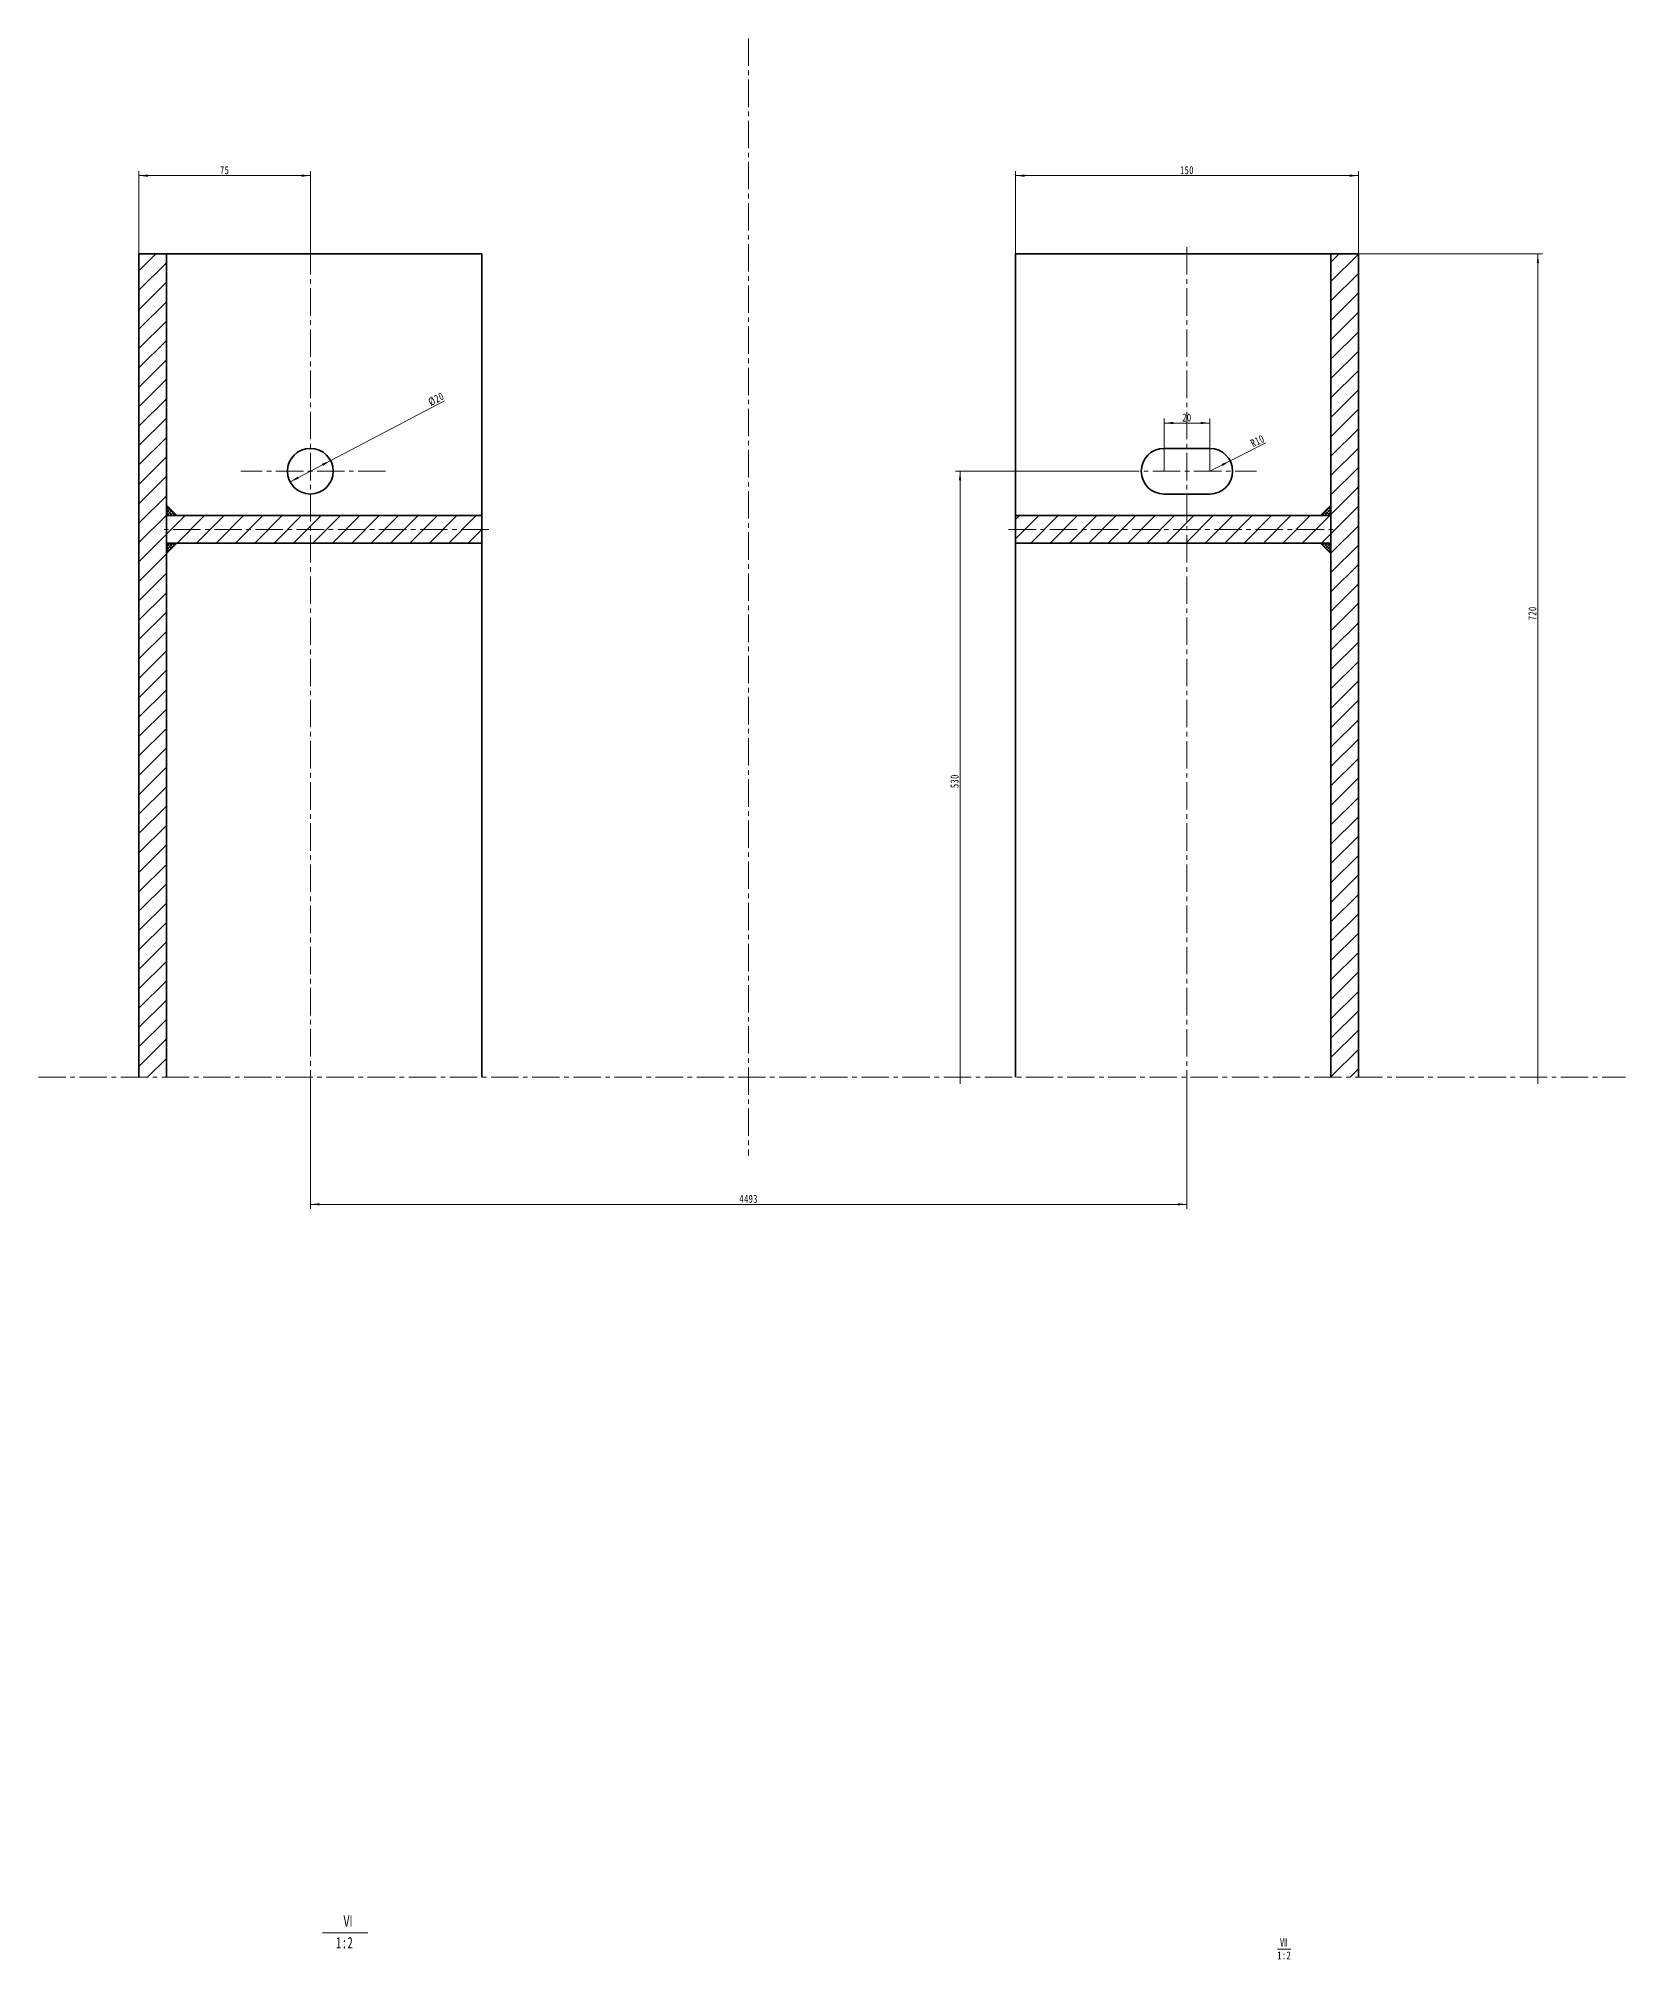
# Model space of a CAD drawing. Header units: millimetres. Extents: x -342 to 8068, y -807 to 5133.
# Drawn here: x 2787 to 3481, y 319 to 1159 of the extents above; entities that cross this region are included whole.
import ezdxf

# ---------------------------------------------------------------- set-up
doc = ezdxf.new("R2010")
doc.units = ezdxf.units.MM
doc.linetypes.add('点画线', pattern=[18, 12, -2, 2, -2])
for name, color, linetype, lineweight, true_color in [('中心线层', 1, '点画线', 18, 0xff0000), ('剖面线层', 4, 'Continuous', 18, 0x00ffff), ('尺寸线层', 3, 'Continuous', 18, 0x00ff00)]:
    doc.layers.add(name, color=color, linetype=linetype, lineweight=lineweight, true_color=true_color)
doc.layers.add('粗实线层', color=7, linetype='Continuous', lineweight=35)
doc.layers.add('细实线层', color=7, linetype='Continuous', lineweight=18)
doc.styles.add('标准', font='', dxfattribs={"width": 0.667})
doc.styles.get('标准').set_extended_font_data('宋体')
doc.dimstyles.new('标准', dxfattribs={"dimtxt": 3.5, "dimasz": 4, "dimexe": 2, "dimexo": 0, "dimtad": 1, "dimdsep": 46, "dimtxsty": '标准', "dimcen": 0, "dimdle": 6, "dimazin": 2, "dimtfac": 0.707107, "dimtdec": 3, "dimtmove": 0, "dimatfit": 3, "dimfxl": 1, "dimtolj": 1, "dimlwd": -1, "dimlwe": -1, "dimarcsym": 1})

# ---------------------------------------------------------------- blocks, each defined once
blk = doc.blocks.new('*X81')
at = {"layer": '尺寸线层'}
for points in [[(2897.02, 965.21), (2900.79, 966.63), (2900.33, 967.51)], [(2914.73, 974.5), (2911.42, 972.2), (2910.95, 973.09)]]:
    blk.add_hatch(color=0, dxfattribs=at).paths.add_polyline_path(points, flags=0)
at = {"layer": '尺寸线层', "color": 0}
blk.add_line((2964.56, 1000.64), (2897.02, 965.21), dxfattribs=at)
at = {"layer": '尺寸线层', "color": 0, "insert": (2960.92, 1001.41), "char_height": 3.5, "width": 11.346, "attachment_point": 5, "rotation": 27.67553, "line_spacing_factor": 1.15057, "style": '标准'}
blk.add_mtext('\\T1.1;%%C20', dxfattribs=at)
blk = doc.blocks.new('*X82')
at = {"layer": '尺寸线层', "linetype": 'Continuous'}
blk.add_hatch(color=0, dxfattribs=at).paths.add_polyline_path([(3442.83, 1064.86), (3443.33, 1060.86), (3442.33, 1060.86)], flags=0)
at = {"layer": '尺寸线层', "color": 0}
blk.add_line((3364.32, 1064.86), (3444.83, 1064.86), dxfattribs=at)
at = {"layer": '尺寸线层', "color": 0, "linetype": 'Continuous'}
blk.add_line((3442.83, 1064.86), (3442.83, 701.86), dxfattribs=at)
at = {"layer": '尺寸线层', "color": 0, "insert": (3440.45, 907.7), "char_height": 3.5, "width": 8.5919, "attachment_point": 5, "rotation": 90, "line_spacing_factor": 1.15057, "style": '标准'}
blk.add_mtext('\\T1.1;720', dxfattribs=at)
blk = doc.blocks.new('*X83')
at = {"layer": '尺寸线层', "linetype": 'Continuous'}
blk.add_hatch(color=0, dxfattribs=at).paths.add_polyline_path([(3190.07, 969.86), (3190.57, 965.86), (3189.57, 965.86)], flags=0)
at = {"layer": '尺寸线层', "color": 0}
blk.add_line((3256.4, 969.86), (3188.07, 969.86), dxfattribs=at)
at = {"layer": '尺寸线层', "color": 0, "linetype": 'Continuous'}
blk.add_line((3190.07, 969.86), (3190.07, 701.86), dxfattribs=at)
at = {"layer": '尺寸线层', "color": 0, "insert": (3187.69, 834.3), "char_height": 3.5, "width": 8.5919, "attachment_point": 5, "rotation": 90, "line_spacing_factor": 1.15057, "style": '标准'}
blk.add_mtext('\\T1.1;530', dxfattribs=at)
blk = doc.blocks.new('*X84')
at = {"layer": '尺寸线层'}
blk.add_hatch(color=0, dxfattribs=at).paths.add_polyline_path([(3308.24, 974.38), (3304.9, 972.13), (3304.45, 973.02)], flags=0)
at = {"layer": '尺寸线层', "color": 0}
blk.add_line((3323.85, 982.3), (3299.32, 969.86), dxfattribs=at)
at = {"layer": '尺寸线层', "color": 0, "insert": (3320.22, 983.12), "char_height": 3.5, "width": 11.254, "attachment_point": 5, "rotation": 26.88792, "line_spacing_factor": 1.15057, "style": '标准'}
blk.add_mtext('\\T1.1;R10', dxfattribs=at)
blk = doc.blocks.new('*X85')
at = {"layer": '尺寸线层', "linetype": 'Continuous'}
for points in [[(3214.32, 1099.12), (3218.32, 1098.62), (3218.32, 1099.62)], [(3364.32, 1099.12), (3360.32, 1098.62), (3360.32, 1099.62)]]:
    blk.add_hatch(color=0, dxfattribs=at).paths.add_polyline_path(points, flags=0)
at = {"layer": '尺寸线层', "color": 0, "linetype": 'Continuous'}
for p, q in [((3214.32, 1064.86), (3214.32, 1101.12)), ((3364.32, 1064.86), (3364.32, 1101.12)), ((3364.32, 1099.12), (3214.32, 1099.12))]:
    blk.add_line(p, q, dxfattribs=at)
at = {"layer": '尺寸线层', "color": 0, "linetype": 'Continuous', "insert": (3289.32, 1101.49), "char_height": 3.5, "width": 8.5919, "attachment_point": 5, "line_spacing_factor": 1.15057, "style": '标准'}
blk.add_mtext('\\T1.1;150', dxfattribs=at)
blk = doc.blocks.new('*X86')
at = {"layer": '尺寸线层', "linetype": 'Continuous'}
for points in [[(2830.87, 1099.12), (2834.87, 1098.62), (2834.87, 1099.62)], [(2905.87, 1099.12), (2901.87, 1098.62), (2901.87, 1099.62)]]:
    blk.add_hatch(color=0, dxfattribs=at).paths.add_polyline_path(points, flags=0)
at = {"layer": '尺寸线层', "color": 0, "linetype": 'Continuous'}
for p, q in [((2830.87, 1064.86), (2830.87, 1101.12)), ((2905.87, 1067.86), (2905.87, 1101.12)), ((2905.87, 1099.12), (2830.87, 1099.12))]:
    blk.add_line(p, q, dxfattribs=at)
at = {"layer": '尺寸线层', "color": 0, "linetype": 'Continuous', "insert": (2868.37, 1101.49), "char_height": 3.5, "width": 5.7279, "attachment_point": 5, "line_spacing_factor": 1.15057, "style": '标准'}
blk.add_mtext('\\T1.1;75', dxfattribs=at)
blk = doc.blocks.new('*X87')
at = {"layer": '尺寸线层', "linetype": 'Continuous'}
for points in [[(3279.32, 990.93), (3283.32, 991.43), (3283.32, 990.43)], [(3299.32, 990.93), (3295.32, 991.43), (3295.32, 990.43)]]:
    blk.add_hatch(color=0, dxfattribs=at).paths.add_polyline_path(points, flags=0)
at = {"layer": '尺寸线层', "color": 0, "linetype": 'Continuous'}
for p, q in [((3279.32, 969.86), (3279.32, 992.93)), ((3299.32, 969.86), (3299.32, 992.93)), ((3279.32, 990.93), (3299.32, 990.93))]:
    blk.add_line(p, q, dxfattribs=at)
at = {"layer": '尺寸线层', "color": 0, "linetype": 'Continuous', "insert": (3289.32, 993.31), "char_height": 3.5, "width": 5.7279, "attachment_point": 5, "line_spacing_factor": 1.15057, "style": '标准'}
blk.add_mtext('\\T1.1;20', dxfattribs=at)
blk = doc.blocks.new('*X88')
at = {"layer": '尺寸线层', "linetype": 'Continuous'}
for points in [[(2905.87, 649.22), (2909.87, 649.72), (2909.87, 648.72)], [(3289.32, 649.22), (3285.32, 649.72), (3285.32, 648.72)]]:
    blk.add_hatch(color=0, dxfattribs=at).paths.add_polyline_path(points, flags=0)
at = {"layer": '尺寸线层', "color": 0, "linetype": 'Continuous'}
for p, q in [((2905.87, 704.86), (2905.87, 647.22)), ((3289.32, 704.86), (3289.32, 647.22)), ((2905.87, 649.22), (3289.32, 649.22))]:
    blk.add_line(p, q, dxfattribs=at)
at = {"layer": '尺寸线层', "color": 0, "linetype": 'Continuous', "insert": (3097.6, 651.6), "char_height": 3.5, "width": 11.4559, "attachment_point": 5, "line_spacing_factor": 1.15057, "style": '标准'}
blk.add_mtext('\\T1.1;4493', dxfattribs=at)

msp = doc.modelspace()

# ---------------------------------------------------------------- hatches: boundary and pattern name
at = {"layer": '剖面线层'}
h = msp.add_hatch(dxfattribs=at)
h.set_pattern_fill('UserPattern', color=256, scale=6, angle=45, style=0, pattern_type=0)
h.set_pattern_definition([(45, (0, 0), (-4.242641, 4.242641), [])])
h.paths.add_polyline_path([(2830.873, 704.858), (2830.873, 971.561), (2830.873, 1064.858), (2842.873, 1064.858), (2842.873, 955.068), (2842.873, 950.434), (2842.873, 944.434), (2842.873, 938.434), (2842.873, 933.8), (2842.873, 704.858)], flags=0)
h.paths.add_polyline_path([(2842.873, 944.434), (2842.873, 947.534), (2842.873, 950.434), (2847.507, 950.434), (2905.873, 950.434), (2905.873, 944.434)], flags=0)
h.paths.add_polyline_path([(2842.873, 938.434), (2842.873, 941.871), (2842.873, 944.434), (2905.873, 944.434), (2905.873, 938.434), (2847.507, 938.434)], flags=0)
h.paths.add_polyline_path([(2905.873, 944.434), (2905.873, 946.504), (2905.873, 950.434), (2980.873, 950.434), (2980.873, 944.434)], flags=0)
h.paths.add_polyline_path([(2905.873, 938.434), (2905.873, 941.871), (2905.873, 944.434), (2980.873, 944.434), (2980.873, 938.434)], flags=0)
h.paths.add_polyline_path([(3214.322, 944.434), (3214.322, 946.666), (3214.322, 950.434), (3289.322, 950.434), (3289.322, 944.434)], flags=0)
h.paths.add_polyline_path([(3289.322, 944.434), (3289.322, 945.363), (3289.322, 950.434), (3347.688, 950.434), (3352.322, 950.434), (3352.322, 944.434)], flags=0)
h.paths.add_polyline_path([(3214.322, 938.434), (3214.322, 943.408), (3214.322, 944.434), (3289.322, 944.434), (3289.322, 938.434)], flags=0)
h.paths.add_polyline_path([(3289.322, 938.434), (3289.322, 940.639), (3289.322, 944.434), (3352.322, 944.434), (3352.322, 938.434), (3347.688, 938.434)], flags=0)
h.paths.add_polyline_path([(3352.322, 938.434), (3352.322, 939.498), (3352.322, 944.434), (3352.322, 950.434), (3352.322, 955.068), (3352.322, 1064.858), (3364.322, 1064.858), (3364.322, 704.858), (3352.322, 704.858), (3352.322, 933.8)], flags=0)
h = msp.add_hatch(dxfattribs=at)
h.set_pattern_fill('ANSI37', color=256, scale=0.3, style=0)
h.paths.add_polyline_path([(2847.507, 950.434), (2845.835, 952.106), (2842.873, 955.068), (2842.873, 950.434)], flags=0)
h = msp.add_hatch(dxfattribs=at)
h.set_pattern_fill('ANSI37', color=256, scale=0.3, style=0)
h.paths.add_polyline_path([(3347.688, 950.434), (3349.359, 952.106), (3352.322, 955.068), (3352.322, 950.434)], flags=0)
h = msp.add_hatch(dxfattribs=at)
h.set_pattern_fill('ANSI37', color=256, scale=0.3, style=0)
h.paths.add_polyline_path([(2847.507, 938.434), (2845.835, 936.762), (2842.873, 933.8), (2842.873, 938.434)], flags=0)
h = msp.add_hatch(dxfattribs=at)
h.set_pattern_fill('ANSI37', color=256, scale=0.3, style=0)
h.paths.add_polyline_path([(3347.688, 938.434), (3349.359, 936.762), (3352.322, 933.8), (3352.322, 938.434)], flags=0)

# ---------------------------------------------------------------- linework, layer by layer
at = {"layer": '中心线层'}
for p, q in [((3097.597, 1159.135), (3097.597, 670.541)), ((2905.873, 1067.858), (2905.873, 667.541)), ((3289.322, 1067.858), (3289.322, 667.541)), ((2938.798, 969.858), (2875.384, 969.858)), ((3256.397, 969.858), (3319.811, 969.858)), ((2983.873, 944.434), (2839.873, 944.434)), ((3211.322, 944.434), (3355.322, 944.434)), ((2786.907, 704.858), (3481.206, 704.858))]:
    msp.add_line(p, q, dxfattribs=at)
at = {"layer": '粗实线层'}
for p, q in [((2980.873, 1064.858), (2830.873, 1064.858)), ((2830.873, 1064.858), (2830.873, 704.858)), ((2842.873, 1064.858), (2842.873, 704.858)), ((2980.873, 1064.858), (2980.873, 704.858)), ((3214.322, 1064.858), (3364.322, 1064.858)), ((3214.322, 1064.858), (3214.322, 704.858)), ((3352.322, 1064.858), (3352.322, 704.858)), ((3364.322, 1064.858), (3364.322, 704.858)), ((3279.322, 979.858), (3299.322, 979.858)), ((3279.322, 959.858), (3299.322, 959.858)), ((2847.507, 950.434), (2842.873, 955.068)), ((2980.873, 950.434), (2842.873, 950.434)), ((3214.322, 950.434), (3352.322, 950.434)), ((3347.688, 950.434), (3352.322, 955.068)), ((2980.873, 938.434), (2842.873, 938.434)), ((2847.507, 938.434), (2842.873, 933.8)), ((3214.322, 938.434), (3352.322, 938.434)), ((3347.688, 938.434), (3352.322, 933.8))]:
    msp.add_line(p, q, dxfattribs=at)
for centre, start, end in [((2905.873, 969.858), 90, 270), ((2905.873, 969.858), 270, 90), ((3279.322, 969.858), 90, 270), ((3299.322, 969.858), 270, 90)]:
    msp.add_arc(centre, 10, start, end, dxfattribs=at)
at = {"layer": '细实线层'}
msp.add_line((2911.217, 330.6), (2931.013, 330.6), dxfattribs=at)
at = {"layer": '细实线层', "color": 0, "linetype": 'ByBlock'}
msp.add_line((3329.006, 323.519), (3334.734, 323.519), dxfattribs=at)

# ---------------------------------------------------------------- block references
at = {"layer": '尺寸线层'}
for name in ['*X82', '*X83']:
    msp.add_blockref(name, (0, 0), dxfattribs=at)

# ---------------------------------------------------------------- texts
at = {"layer": '尺寸线层', "char_height": 5, "attachment_point": 1, "line_spacing_factor": 1.15057, "style": '标准'}
for s, insert, width in [('\\T1.1;Ⅵ', (2920.065, 338.248), 10.79752), ('\\T1.1;1:2', (2917.141, 328.8), 17.09607)]:
    msp.add_mtext(s, dxfattribs=dict(at, insert=insert, width=width))
at = {"layer": '尺寸线层', "color": 0, "linetype": 'ByBlock', "char_height": 3.5, "line_spacing_factor": 1.15057, "style": '标准'}
for s, insert, width, attachment_point in [('\\T1.1;Ⅶ', (3331.87, 324.569), 5.35463, 8), ('\\T1.1;1:2', (3331.87, 322.469), 8.59192, 2)]:
    msp.add_mtext(s, dxfattribs=dict(at, insert=insert, width=width, attachment_point=attachment_point))

# ---------------------------------------------------------------- dimensions: what is measured, and where the dimension line sits
at = {"layer": '尺寸线层'}
for base, p1, p2, picture, middle in [((2830.873, 1099.116), (2905.873, 1067.858), (2830.873, 1064.858), '*X86', (2868.373, 1099.116)), ((3214.322, 1099.116), (3364.322, 1064.858), (3214.322, 1064.858), '*X85', (3289.322, 1099.116))]:
    dim = msp.add_linear_dim(base=base, p1=p1, p2=p2, dimstyle='标准', override={"dimsah": 1}, dxfattribs=at)
    dim.commit()
    dim.dimension.update_dxf_attribs({"geometry": picture, "text_midpoint": middle})
dim = msp.add_diameter_dim_2p(p1=(2897.017, 965.214), p2=(2914.729, 974.503), dimstyle='标准', override={"dimpost": '%%C<>\\X', "dimsah": 1, "dimtmove": 0, "dimatfit": 1}, dxfattribs=at)
dim.commit()
dim.dimension.update_dxf_attribs({"geometry": '*X81', "text_midpoint": (2962.02, 999.305), "dimtype": 163})
dim = msp.add_linear_dim(base=(3299.322, 990.931), p1=(3279.322, 969.858), p2=(3299.322, 969.858), angle=0, dimstyle='标准', override={"dimsah": 1}, dxfattribs=at)
dim.commit()
dim.dimension.update_dxf_attribs({"geometry": '*X87', "text_midpoint": (3289.322, 990.931)})
dim = msp.add_radius_dim(center=(3299.322, 969.858), mpoint=(3308.24, 974.381), dimstyle='标准', override={"dimpost": 'R<>\\X', "dimsah": 1}, dxfattribs=at)
dim.commit()
dim.dimension.update_dxf_attribs({"geometry": '*X84', "text_midpoint": (3321.296, 981.001)})
dim = msp.add_linear_dim(base=(3289.322, 649.221), p1=(2905.873, 704.858), p2=(3289.322, 704.858), text='4493', dimstyle='标准', override={"dimsah": 1}, dxfattribs=at)
dim.commit()
dim.dimension.update_dxf_attribs({"geometry": '*X88', "text_midpoint": (3097.597, 649.221)})

doc.saveas('drawing.dxf')
